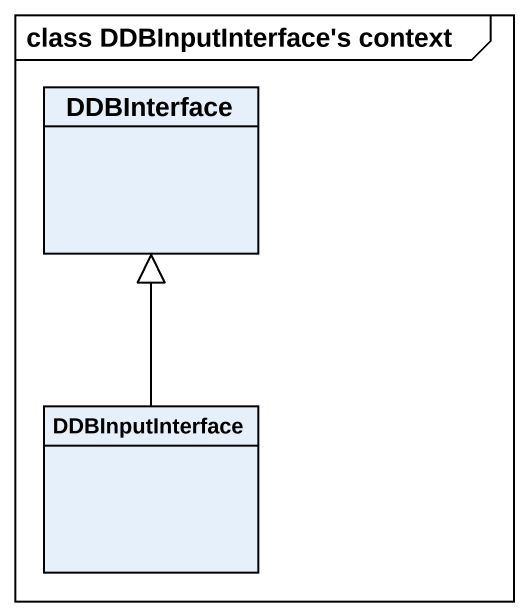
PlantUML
@startuml
mainframe class DDBInputInterface's context
hide circle
hide empty members
class DDBInterface
class DDBInputInterface
DDBInputInterface -up-|> DDBInterface
@enduml
